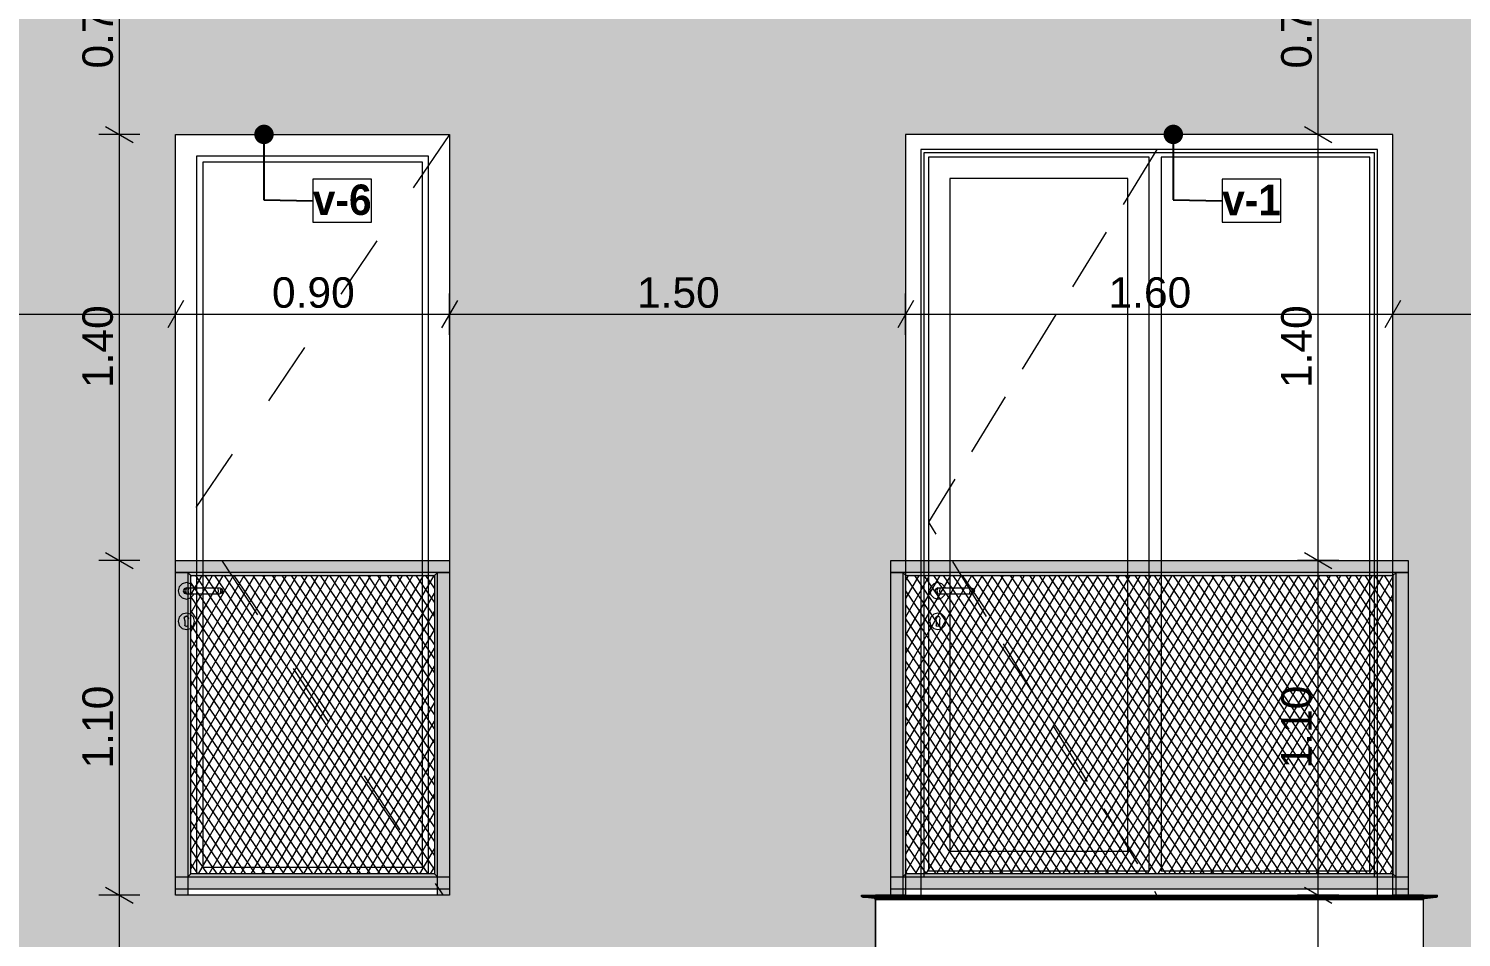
# Model space of a CAD drawing. Header units: millimetres. Extents: x 475206255 to 476720147, y 4620882299 to 4621447368.
# Drawn here: x 475455653 to 475460360, y 4621138806 to 4621141793 of the extents above; entities that cross this region are included whole.
import ezdxf

# ---------------------------------------------------------------- set-up
doc = ezdxf.new("R2010")
doc.units = ezdxf.units.MM
doc.header["$MEASUREMENT"] = 0
doc.set_wipeout_variables(frame=1)
doc.linetypes.add('Dashed', pattern=[423.333333, 211.666667, -211.666667])
doc.linetypes.add('Hidden Line', pattern=[317.5, 211.666667, -105.833333])
for name, color, linetype, lineweight in [('2D Drafting - General_Pen_No__7_Pen_No__7', 7, 'Continuous', 0), ('Dimensioning - General_Pen_No__142', 142, 'Continuous', 0), ('New_2D Drafting - General_Pen_No__30_Pen_No__9_Pen_No__9_Pen_No__253', 252, 'Continuous', 0), ('New_2D Drafting - General_Pen_No__30_Pen_No__9_Pen_No__9_Pen_No__255', 255, 'Continuous', 0), ('New_2D Drafting - General_Pen_No__30_Pen_No__9_Pen_No__9_Pen_No__7', 7, 'Continuous', 0), ('New_2D Drafting - General_Pen_No__4', 7, 'Continuous', 0), ('New_2D Drafting - General_Pen_No__7', 7, 'Continuous', 0), ('New_Annotation - Label_Pen_No__1', 1, 'Continuous', 0), ('New_Structural - Bearing_Pen_No__250', 7, 'Continuous', 0), ('Structural - Bearing_Pen_No__250', 7, 'Continuous', 0), ('zoma_Pen_No__142', 142, 'Continuous', 0)]:
    doc.layers.add(name, color=color, linetype=linetype, lineweight=lineweight)
doc.layers.add('Dimensioning - General', color=7, linetype='Continuous')
doc.layers.add('zoma', color=7, linetype='Continuous')
doc.styles.add('GENERATED_STYLE_2', font='arial.ttf')
doc.styles.add('GENERATED_STYLE_5', font='')
doc.styles.get('GENERATED_STYLE_5').set_extended_font_data('Avaza', bold=True)
doc.dimstyles.new('GENERATED_STYLE__1', dxfattribs={"dimtxt": 100, "dimasz": 68.640772, "dimexe": 0.18, "dimexo": 0.0625, "dimgap": 0, "dimtad": 1, "dimlfac": 0.001, "dimzin": 0, "dimdsep": 46, "dimtxsty": 'GENERATED_STYLE_2', "dimblk": 'ARROWHEAD_2', "dimblk1": 'ARROWHEAD_2', "dimblk2": 'ARROWHEAD_2', "dimcen": 0.09, "dimse1": 1, "dimse2": 1, "dimclrd": 142, "dimclre": 142, "dimclrt": 142, "dimadec": 0, "dimazin": 0, "dimtfac": 1, "dimtdec": 4, "dimtmove": 0, "dimatfit": 3, "dimfxl": 1, "dimtolj": 1, "dimtzin": 0, "dimarcsym": 0})
doc.dimstyles.new('GENERATED_STYLE__18', dxfattribs={"dimtxt": 100, "dimasz": 68.640772, "dimexe": 0.18, "dimexo": 0.0625, "dimgap": 0, "dimtad": 1, "dimtih": 1, "dimtoh": 1, "dimlfac": 0.001, "dimzin": 0, "dimdsep": 46, "dimtxsty": 'GENERATED_STYLE_2', "dimblk": 'ARROWHEAD_2', "dimblk1": 'ARROWHEAD_2', "dimblk2": 'ARROWHEAD_2', "dimcen": 0.09, "dimse1": 1, "dimse2": 1, "dimclrd": 142, "dimclre": 142, "dimclrt": 142, "dimadec": 0, "dimazin": 0, "dimtfac": 1, "dimtdec": 4, "dimtmove": 0, "dimatfit": 3, "dimfxl": 1, "dimtolj": 1, "dimtzin": 0, "dimarcsym": 0})
doc.dimstyles.new('GENERATED_STYLE__3', dxfattribs={"dimtxt": 200, "dimasz": 64.421331, "dimexe": 0.18, "dimexo": 3, "dimgap": 0, "dimtad": 1, "dimtih": 1, "dimtoh": 1, "dimlfac": 0.001, "dimzin": 0, "dimdsep": 46, "dimtxsty": 'GENERATED_STYLE_2', "dimblk": 'ARROWHEAD_2', "dimblk1": 'ARROWHEAD_2', "dimblk2": 'ARROWHEAD_2', "dimcen": 0.09, "dimclrd": 142, "dimclre": 142, "dimclrt": 142, "dimadec": 0, "dimazin": 0, "dimtfac": 1, "dimtdec": 4, "dimtmove": 0, "dimatfit": 3, "dimfxl": 1, "dimtolj": 1, "dimtzin": 0, "dimarcsym": 0})
doc.dimstyles.new('GENERATED_STYLE__33', dxfattribs={"dimtxt": 0.18, "dimasz": 127.68, "dimexe": 0.18, "dimexo": 0.0625, "dimgap": 0, "dimtad": 0, "dimtih": 1, "dimtoh": 1, "dimdec": 4, "dimzin": 0, "dimdsep": 46, "dimcen": 0.09, "dimadec": 0, "dimazin": 0, "dimtfac": 1, "dimtdec": 4, "dimtmove": 0, "dimatfit": 3, "dimldrblk": 'ARROWHEAD_11', "dimfxl": 1, "dimtolj": 1, "dimtzin": 0, "dimarcsym": 0})
pattern_1 = [(60, (475826095.757, 4621095193.19), (-25.980762, 15), []), (124.306619, (475826095.757, 4621095193.19), (23.8156986, 11.25), [])]

# ---------------------------------------------------------------- blocks, each defined once
blk = doc.blocks.new('*D1543', base_point=(475826095.8, 4621095193.2))
at = {"layer": 'zoma_Pen_No__142', "color": 142, "linetype": 'Continuous', "lineweight": 0, "transparency": 16777216}
for p, q in [((475454509, 4621128812.1), (475454460.1, 4621128727.4)), ((475454484.6, 4621128706.2), (475454484.6, 4621128833.3)), ((475461009, 4621128812.1), (475460960.1, 4621128727.4)), ((475460984.6, 4621128706.2), (475460984.6, 4621128833.3)), ((475454484.6, 4621128769.8), (475460984.6, 4621128769.8))]:
    blk.add_line(p, q, dxfattribs=at)
at = {"layer": 'zoma_Pen_No__142', "color": 142, "lineweight": 0, "transparency": 16777216, "char_height": 200, "attachment_point": 7, "style": 'GENERATED_STYLE_2'}
for s, insert in [('\\A1;{\\pql;\\fArial|b0|i0|c204|p0;\\W1.000000;6.50}', (475457467.7, 4621128809.8)), ('\\A1;{\\pql;\\fArial|b0|i0|c204|p0;\\W1.000000;0.40}', (475460426.2, 4621128809.8))]:
    blk.add_mtext(s, dxfattribs=dict(at, insert=insert))
blk = doc.blocks.new('ARROWHEAD_2')
at = {"color": 0, "linetype": 'Continuous', "lineweight": 0}
for p, q in [((0, 0), (-1, 0)), ((-0.378, -0.655), (0.378, 0.655))]:
    blk.add_line(p, q, dxfattribs=at)
blk = doc.blocks.new('ARROWHEAD_11')
at = {"color": 0, "linetype": 'Continuous', "lineweight": 0}
blk.add_line((0, 0), (-1, 0), dxfattribs=at)
at = {"color": 0, "linetype": 'Continuous', "lineweight": 0, "const_width": 0.25, "flags": 128}
blk.add_lwpolyline([(-0.125, 0, 1), (0.125, 0, 1)], format="xyb", close=True, dxfattribs=at)
blk = doc.blocks.new('*D1933', base_point=(475826095.8, 4621095193.2))
at = {"layer": 'Dimensioning - General_Pen_No__142', "color": 142, "linetype": 'Continuous', "lineweight": 0, "transparency": 16777216}
for p, q in [((475455906.2, 4621138971), (475455996.5, 4621138918.8)), ((475456019.1, 4621138944.9), (475455883.6, 4621138944.9)), ((475455951.4, 4621138244.9), (475455951.4, 4621138944.9)), ((475455906.2, 4621138271), (475455996.5, 4621138218.9)), ((475456019.1, 4621138244.9), (475455883.6, 4621138244.9))]:
    blk.add_line(p, q, dxfattribs=at)
at = {"layer": 'Dimensioning - General_Pen_No__142', "color": 142, "lineweight": 0, "transparency": 16777216, "insert": (475455931.4, 4621138461.5), "char_height": 100, "attachment_point": 7, "rotation": 90, "style": 'GENERATED_STYLE_2'}
blk.add_mtext('\\A1;{\\pql;\\fArial|b0|i0|c204|p0;\\W1.000000;0.70}', dxfattribs=at)
blk = doc.blocks.new('*D1934', base_point=(475826095.8, 4621095193.2))
at = {"layer": 'Dimensioning - General_Pen_No__142', "color": 142, "linetype": 'Continuous', "lineweight": 0, "transparency": 16777216}
for p, q in [((475456019.1, 4621140044.9), (475455883.6, 4621140044.9)), ((475455906.2, 4621140071), (475455996.5, 4621140018.8)), ((475455951.4, 4621138944.9), (475455951.4, 4621140044.9)), ((475455906.2, 4621138971), (475455996.5, 4621138918.8)), ((475456019.1, 4621138944.9), (475455883.6, 4621138944.9))]:
    blk.add_line(p, q, dxfattribs=at)
at = {"layer": 'Dimensioning - General_Pen_No__142', "color": 142, "lineweight": 0, "transparency": 16777216, "insert": (475455931.4, 4621139361.5), "char_height": 100, "attachment_point": 7, "rotation": 90, "style": 'GENERATED_STYLE_2'}
blk.add_mtext('\\A1;{\\pql;\\fArial|b0|i0|c204|p0;\\W1.000000;1.10}', dxfattribs=at)
blk = doc.blocks.new('*D1935', base_point=(475826095.8, 4621095193.2))
at = {"layer": 'Dimensioning - General_Pen_No__142', "color": 142, "linetype": 'Continuous', "lineweight": 0, "transparency": 16777216}
for p, q in [((475455906.2, 4621141471), (475455996.5, 4621141418.9)), ((475456019.1, 4621141444.9), (475455883.6, 4621141444.9)), ((475455951.4, 4621140044.9), (475455951.4, 4621141444.9)), ((475456019.1, 4621140044.9), (475455883.6, 4621140044.9)), ((475455906.2, 4621140071), (475455996.5, 4621140018.8))]:
    blk.add_line(p, q, dxfattribs=at)
at = {"layer": 'Dimensioning - General_Pen_No__142', "color": 142, "lineweight": 0, "transparency": 16777216, "insert": (475455931.4, 4621140611.5), "char_height": 100, "attachment_point": 7, "rotation": 90, "style": 'GENERATED_STYLE_2'}
blk.add_mtext('\\A1;{\\pql;\\fArial|b0|i0|c204|p0;\\W1.000000;1.40}', dxfattribs=at)
blk = doc.blocks.new('*D1936', base_point=(475826095.8, 4621095193.2))
at = {"layer": 'Dimensioning - General_Pen_No__142', "color": 142, "linetype": 'Continuous', "lineweight": 0, "transparency": 16777216}
for p, q in [((475455906.2, 4621142171), (475455996.5, 4621142118.8)), ((475456019.1, 4621142144.9), (475455883.6, 4621142144.9)), ((475455951.4, 4621141444.9), (475455951.4, 4621142144.9)), ((475455906.2, 4621141471), (475455996.5, 4621141418.9)), ((475456019.1, 4621141444.9), (475455883.6, 4621141444.9))]:
    blk.add_line(p, q, dxfattribs=at)
at = {"layer": 'Dimensioning - General_Pen_No__142', "color": 142, "lineweight": 0, "transparency": 16777216, "insert": (475455931.4, 4621141661.5), "char_height": 100, "attachment_point": 7, "rotation": 90, "style": 'GENERATED_STYLE_2'}
blk.add_mtext('\\A1;{\\pql;\\fArial|b0|i0|c204|p0;\\W1.000000;0.70}', dxfattribs=at)
blk = doc.blocks.new('*D1945', base_point=(475826095.8, 4621095193.2))
at = {"layer": 'Dimensioning - General_Pen_No__142', "color": 142, "linetype": 'Continuous', "lineweight": 0, "transparency": 16777216}
for p, q in [((475459844, 4621138971), (475459934.3, 4621138918.8)), ((475459956.9, 4621138944.9), (475459821.4, 4621138944.9)), ((475459889.2, 4621138244.9), (475459889.2, 4621138944.9)), ((475459844, 4621138271), (475459934.3, 4621138218.9)), ((475459956.9, 4621138244.9), (475459821.4, 4621138244.9))]:
    blk.add_line(p, q, dxfattribs=at)
at = {"layer": 'Dimensioning - General_Pen_No__142', "color": 142, "lineweight": 0, "transparency": 16777216, "insert": (475459869.2, 4621138461.5), "char_height": 100, "attachment_point": 7, "rotation": 90, "style": 'GENERATED_STYLE_2'}
blk.add_mtext('\\A1;{\\pql;\\fArial|b0|i0|c204|p0;\\W1.000000;0.70}', dxfattribs=at)
blk = doc.blocks.new('*D1946', base_point=(475826095.8, 4621095193.2))
at = {"layer": 'Dimensioning - General_Pen_No__142', "color": 142, "linetype": 'Continuous', "lineweight": 0, "transparency": 16777216}
for p, q in [((475459956.9, 4621140044.9), (475459821.4, 4621140044.9)), ((475459844, 4621140071), (475459934.3, 4621140018.8)), ((475459889.2, 4621138944.9), (475459889.2, 4621140044.9)), ((475459844, 4621138971), (475459934.3, 4621138918.8)), ((475459956.9, 4621138944.9), (475459821.4, 4621138944.9))]:
    blk.add_line(p, q, dxfattribs=at)
at = {"layer": 'Dimensioning - General_Pen_No__142', "color": 142, "lineweight": 0, "transparency": 16777216, "insert": (475459869.2, 4621139361.5), "char_height": 100, "attachment_point": 7, "rotation": 90, "style": 'GENERATED_STYLE_2'}
blk.add_mtext('\\A1;{\\pql;\\fArial|b0|i0|c204|p0;\\W1.000000;1.10}', dxfattribs=at)
blk = doc.blocks.new('*D1947', base_point=(475826095.8, 4621095193.2))
at = {"layer": 'Dimensioning - General_Pen_No__142', "color": 142, "linetype": 'Continuous', "lineweight": 0, "transparency": 16777216}
for p, q in [((475459844, 4621141471), (475459934.3, 4621141418.9)), ((475459956.9, 4621141444.9), (475459821.4, 4621141444.9)), ((475459889.2, 4621140044.9), (475459889.2, 4621141444.9)), ((475459956.9, 4621140044.9), (475459821.4, 4621140044.9)), ((475459844, 4621140071), (475459934.3, 4621140018.8))]:
    blk.add_line(p, q, dxfattribs=at)
at = {"layer": 'Dimensioning - General_Pen_No__142', "color": 142, "lineweight": 0, "transparency": 16777216, "insert": (475459869.2, 4621140611.5), "char_height": 100, "attachment_point": 7, "rotation": 90, "style": 'GENERATED_STYLE_2'}
blk.add_mtext('\\A1;{\\pql;\\fArial|b0|i0|c204|p0;\\W1.000000;1.40}', dxfattribs=at)
blk = doc.blocks.new('*D1948', base_point=(475826095.8, 4621095193.2))
at = {"layer": 'Dimensioning - General_Pen_No__142', "color": 142, "linetype": 'Continuous', "lineweight": 0, "transparency": 16777216}
for p, q in [((475459844, 4621142171), (475459934.3, 4621142118.8)), ((475459956.9, 4621142144.9), (475459821.4, 4621142144.9)), ((475459889.2, 4621141444.9), (475459889.2, 4621142144.9)), ((475459844, 4621141471), (475459934.3, 4621141418.9)), ((475459956.9, 4621141444.9), (475459821.4, 4621141444.9))]:
    blk.add_line(p, q, dxfattribs=at)
at = {"layer": 'Dimensioning - General_Pen_No__142', "color": 142, "lineweight": 0, "transparency": 16777216, "insert": (475459869.2, 4621141661.5), "char_height": 100, "attachment_point": 7, "rotation": 90, "style": 'GENERATED_STYLE_2'}
blk.add_mtext('\\A1;{\\pql;\\fArial|b0|i0|c204|p0;\\W1.000000;0.70}', dxfattribs=at)
blk = doc.blocks.new('*D2163', base_point=(475826095.8, 4621095193.2))
at = {"layer": 'Dimensioning - General_Pen_No__142', "color": 142, "linetype": 'Continuous', "lineweight": 0, "transparency": 16777216}
for p, q in [((475454040.6, 4621140899.1), (475453988.5, 4621140808.8)), ((475454014.6, 4621140786.2), (475454014.6, 4621140921.7)), ((475456162.3, 4621140899.1), (475456110.1, 4621140808.8)), ((475456136.2, 4621140786.2), (475456136.2, 4621140921.7)), ((475454014.6, 4621140854), (475456136.2, 4621140854))]:
    blk.add_line(p, q, dxfattribs=at)
at = {"layer": 'Dimensioning - General_Pen_No__142', "color": 142, "lineweight": 0, "transparency": 16777216, "insert": (475454941.9, 4621140874), "char_height": 100, "attachment_point": 7, "style": 'GENERATED_STYLE_2'}
blk.add_mtext('\\A1;{\\pql;\\fArial|b0|i0|c204|p0;\\W1.000000;2.12}', dxfattribs=at)
blk = doc.blocks.new('*D2164', base_point=(475826095.8, 4621095193.2))
at = {"layer": 'Dimensioning - General_Pen_No__142', "color": 142, "linetype": 'Continuous', "lineweight": 0, "transparency": 16777216}
for p, q in [((475456162.3, 4621140899.1), (475456110.1, 4621140808.8)), ((475456136.2, 4621140786.2), (475456136.2, 4621140921.7)), ((475457062.3, 4621140899.1), (475457010.1, 4621140808.8)), ((475457036.2, 4621140786.2), (475457036.2, 4621140921.7)), ((475456136.2, 4621140854), (475457036.2, 4621140854))]:
    blk.add_line(p, q, dxfattribs=at)
at = {"layer": 'Dimensioning - General_Pen_No__142', "color": 142, "lineweight": 0, "transparency": 16777216, "insert": (475456452.7, 4621140874), "char_height": 100, "attachment_point": 7, "style": 'GENERATED_STYLE_2'}
blk.add_mtext('\\A1;{\\pql;\\fArial|b0|i0|c204|p0;\\W1.000000;0.90}', dxfattribs=at)
blk = doc.blocks.new('*D2165', base_point=(475826095.8, 4621095193.2))
at = {"layer": 'Dimensioning - General_Pen_No__142', "color": 142, "linetype": 'Continuous', "lineweight": 0, "transparency": 16777216}
for p, q in [((475457062.3, 4621140899.1), (475457010.1, 4621140808.8)), ((475457036.2, 4621140786.2), (475457036.2, 4621140921.7)), ((475458560.3, 4621140899.1), (475458508.1, 4621140808.8)), ((475458534.2, 4621140786.2), (475458534.2, 4621140921.7)), ((475457036.2, 4621140854), (475458534.2, 4621140854))]:
    blk.add_line(p, q, dxfattribs=at)
at = {"layer": 'Dimensioning - General_Pen_No__142', "color": 142, "lineweight": 0, "transparency": 16777216, "insert": (475457651.7, 4621140874), "char_height": 100, "attachment_point": 7, "style": 'GENERATED_STYLE_2'}
blk.add_mtext('\\A1;{\\pql;\\fArial|b0|i0|c204|p0;\\W1.000000;1.50}', dxfattribs=at)
blk = doc.blocks.new('*D2166', base_point=(475826095.8, 4621095193.2))
at = {"layer": 'Dimensioning - General_Pen_No__142', "color": 142, "linetype": 'Continuous', "lineweight": 0, "transparency": 16777216}
for p, q in [((475458560.3, 4621140899.1), (475458508.1, 4621140808.8)), ((475458534.2, 4621140786.2), (475458534.2, 4621140921.7)), ((475460160.3, 4621140899.1), (475460108.1, 4621140808.8)), ((475460134.2, 4621140786.2), (475460134.2, 4621140921.7)), ((475458534.2, 4621140854), (475460134.2, 4621140854))]:
    blk.add_line(p, q, dxfattribs=at)
at = {"layer": 'Dimensioning - General_Pen_No__142', "color": 142, "lineweight": 0, "transparency": 16777216, "insert": (475459200.7, 4621140874), "char_height": 100, "attachment_point": 7, "style": 'GENERATED_STYLE_2'}
blk.add_mtext('\\A1;{\\pql;\\fArial|b0|i0|c204|p0;\\W1.000000;1.60}', dxfattribs=at)
blk = doc.blocks.new('*D2167', base_point=(475826095.8, 4621095193.2))
at = {"layer": 'Dimensioning - General_Pen_No__142', "color": 142, "linetype": 'Continuous', "lineweight": 0, "transparency": 16777216}
for p, q in [((475460160.3, 4621140899.1), (475460108.1, 4621140808.8)), ((475460134.2, 4621140786.2), (475460134.2, 4621140921.7)), ((475461010.5, 4621140899.1), (475460958.3, 4621140808.8)), ((475460984.4, 4621140786.2), (475460984.4, 4621140921.7)), ((475460134.2, 4621140854), (475460984.4, 4621140854))]:
    blk.add_line(p, q, dxfattribs=at)
at = {"layer": 'Dimensioning - General_Pen_No__142', "color": 142, "lineweight": 0, "transparency": 16777216, "insert": (475460425.8, 4621140874), "char_height": 100, "attachment_point": 7, "style": 'GENERATED_STYLE_2'}
blk.add_mtext('\\A1;{\\pql;\\fArial|b0|i0|c204|p0;\\W1.000000;0.85}', dxfattribs=at)

msp = doc.modelspace()

# ---------------------------------------------------------------- hatches: boundary and pattern name
at = {"layer": 'New_2D Drafting - General_Pen_No__30_Pen_No__9_Pen_No__9_Pen_No__253', "linetype": 'Continuous', "lineweight": 0}
h = msp.add_hatch(dxfattribs=at)
h.set_pattern_fill('BRICK___RUNNING_BOND', color=252, style=0, pattern_type=2)
h.set_pattern_definition([(0, (475826095.757, 4621095193.19), (0, 66.64), []), (90, (475826095.76, 4621095193.2), (-244.8, 0), [66.64, -66.64]), (90, (475826218.16, 4621095259.83), (-244.8, 0), [66.64, -66.64])])
h.paths.add_polyline_path([(475454014.547, 4621145744.467), (475460984.396, 4621145744.467), (475460984.396, 4621132444.873), (475454014.632, 4621132444.872), (475454014.632, 4621132544.872), (475454014.82, 4621135044.923)])
h.paths.add_polyline_path([(475454484.396, 4621135044.923), (475454484.396, 4621133644.896), (475457684.396, 4621133644.896), (475457684.396, 4621135044.923)], flags=0)
h.paths.add_polyline_path([(475456136.209, 4621142144.935), (475457036.209, 4621142144.935), (475457036.209, 4621144644.934), (475456136.209, 4621144644.934)], flags=0)
h.paths.add_polyline_path([(475456136.209, 4621141444.934), (475457036.209, 4621141444.934), (475457036.209, 4621138944.94), (475456136.209, 4621138944.94)], flags=0)
h.paths.add_polyline_path([(475456136.209, 4621135744.94), (475456136.209, 4621138244.934), (475457036.209, 4621138244.934), (475457036.209, 4621135744.94)], flags=0)
h.paths.add_polyline_path([(475458434.997, 4621142144.953), (475458434.997, 4621141864.929), (475460234.997, 4621141864.929), (475460234.997, 4621142144.929), (475460134.179, 4621142144.929), (475460134.179, 4621144644.928), (475458534.179, 4621144644.928), (475458534.179, 4621142144.953)], flags=0)
h.paths.add_polyline_path([(475458435.213, 4621138944.928), (475458435.213, 4621138664.928), (475460235.213, 4621138664.928), (475460235.213, 4621138944.928), (475460134.179, 4621138944.928), (475460134.179, 4621141444.928), (475458534.179, 4621141444.928), (475458534.179, 4621138944.928)], flags=0)
h.paths.add_polyline_path([(475460235.213, 4621135464.928), (475460235.213, 4621135744.929), (475460134.179, 4621135744.929), (475460134.179, 4621138244.928), (475458534.179, 4621138244.929), (475458534.179, 4621135744.929), (475458435.213, 4621135744.929), (475458435.213, 4621135464.928)], flags=0)
h.paths.add_polyline_path([(475458584.26, 4621133444.923), (475460184.261, 4621133444.923), (475460184.261, 4621135044.923), (475459133.966, 4621135044.923), (475458584.26, 4621135044.923)], flags=0)
at = {"layer": 'New_2D Drafting - General_Pen_No__30_Pen_No__9_Pen_No__9_Pen_No__255', "linetype": 'Continuous', "lineweight": 0}
for points in [[(475457036.209, 4621140044.916), (475457036.209, 4621140004.916), (475456136.209, 4621140004.916), (475456136.209, 4621140044.916)], [(475460185.213, 4621140044.924), (475460185.213, 4621140004.924), (475458485.213, 4621140004.924), (475458485.213, 4621140044.924)], [(475456176.215, 4621138944.915), (475456136.209, 4621138944.915), (475456136.209, 4621140004.916), (475456176.215, 4621140004.916)], [(475456176.215, 4621139004.915), (475456186.215, 4621139014.915), (475456186.215, 4621139994.916), (475456176.215, 4621140004.916)], [(475456986.202, 4621139994.916), (475456996.202, 4621140004.916), (475456176.215, 4621140004.916), (475456186.215, 4621139994.916)], [(475456986.202, 4621139014.915), (475456996.202, 4621139004.915), (475456996.202, 4621140004.916), (475456986.202, 4621139994.916)], [(475457036.209, 4621138944.915), (475456996.202, 4621138944.915), (475456996.202, 4621140004.916), (475457036.209, 4621140004.916)], [(475458525.219, 4621138944.922), (475458485.213, 4621138944.922), (475458485.213, 4621140004.924), (475458525.219, 4621140004.924)], [(475458525.219, 4621139004.922), (475458535.219, 4621139014.922), (475458535.219, 4621139994.924), (475458525.219, 4621140004.924)], [(475460135.206, 4621139994.924), (475460145.206, 4621140004.924), (475458525.219, 4621140004.924), (475458535.219, 4621139994.924)], [(475460135.206, 4621139014.922), (475460145.206, 4621139004.922), (475460145.206, 4621140004.924), (475460135.206, 4621139994.924)], [(475460185.213, 4621138944.922), (475460145.206, 4621138944.922), (475460145.206, 4621140004.924), (475460185.213, 4621140004.924)], [(475457036.209, 4621139004.915), (475457036.209, 4621138964.915), (475456136.209, 4621138964.915), (475456136.209, 4621139004.915)], [(475456996.202, 4621139004.915), (475456986.202, 4621139014.915), (475456186.215, 4621139014.915), (475456176.215, 4621139004.915)], [(475460185.213, 4621139004.922), (475460185.213, 4621138964.922), (475458485.213, 4621138964.922), (475458485.213, 4621139004.922)], [(475460145.206, 4621139004.922), (475460135.206, 4621139014.922), (475458535.219, 4621139014.922), (475458525.219, 4621139004.922)]]:
    msp.add_hatch(color=255, dxfattribs=at).paths.add_polyline_path(points)
at = {"layer": 'New_2D Drafting - General_Pen_No__7', "linetype": 'Continuous', "lineweight": 0}
h = msp.add_hatch(dxfattribs=at)
h.set_pattern_fill('BATT_INSULATION', style=0, pattern_type=2)
h.set_pattern_definition(pattern_1)
h.paths.add_polyline_path([(475456186.215, 4621139994.916), (475456986.202, 4621139994.916), (475456986.202, 4621139014.915), (475456186.215, 4621139014.915)])
h = msp.add_hatch(dxfattribs=at)
h.set_pattern_fill('BATT_INSULATION', style=0, pattern_type=2)
h.set_pattern_definition(pattern_1)
h.paths.add_polyline_path([(475458535.219, 4621139994.924), (475460135.206, 4621139994.924), (475460135.206, 4621139014.922), (475458535.219, 4621139014.922)])

# ---------------------------------------------------------------- linework, layer by layer
at = {"layer": '2D Drafting - General_Pen_No__7_Pen_No__7', "color": 7, "linetype": 'Continuous', "lineweight": 0, "flags": 128}
for points in [[(475456136.209, 4621141444.934), (475457036.209, 4621141444.934), (475457036.209, 4621138944.935), (475456136.209, 4621138944.94)], [(475456206.209, 4621141374.881), (475456966.209, 4621141374.881), (475456966.209, 4621139014.937), (475456206.21, 4621139014.937)], [(475460084.179, 4621141394.933), (475458584.179, 4621141394.928), (475458584.187, 4621138944.929), (475460084.187, 4621138944.935)], [(475460074.179, 4621141384.933), (475458594.179, 4621141384.928), (475458594.187, 4621139004.93), (475460074.187, 4621139004.935)], [(475459334.183, 4621141369.93), (475458609.179, 4621141369.928), (475458609.187, 4621139024.93), (475459334.187, 4621139024.933)], [(475460059.179, 4621141369.933), (475459374.179, 4621141369.93), (475459374.187, 4621139024.933), (475460059.187, 4621139024.935)], [(475456226.209, 4621141354.858), (475456946.209, 4621141354.858), (475456946.209, 4621139035.748), (475456226.209, 4621139035.748)], [(475459264.179, 4621141299.93), (475458679.179, 4621141299.928), (475458679.187, 4621139089.93), (475459264.187, 4621139089.932)]]:
    msp.add_lwpolyline(points, close=True, dxfattribs=at)
at = {"layer": '2D Drafting - General_Pen_No__7_Pen_No__7', "color": 7, "linetype": 'Dashed', "lineweight": 0, "flags": 128}
msp.add_lwpolyline([(475457035.46, 4621141444.934), (475456187.312, 4621140196), (475457014.087, 4621138945.742)], dxfattribs=at)
at = {"layer": '2D Drafting - General_Pen_No__7_Pen_No__7', "color": 7, "linetype": 'Continuous', "lineweight": 0, "flags": 128}
for points in [[(475458538.304, 4621138944.929), (475460134.187, 4621138944.934), (475460134.179, 4621141444.934), (475458534.179, 4621141444.928)], [(475458534.179, 4621141444.928), (475458534.187, 4621138944.929), (475458538.304, 4621138944.929)]]:
    msp.add_lwpolyline(points, dxfattribs=at)
at = {"layer": '2D Drafting - General_Pen_No__7_Pen_No__7', "color": 7, "linetype": 'Hidden Line', "lineweight": 0, "flags": 128}
msp.add_lwpolyline([(475459359.179, 4621141394.93), (475458609.183, 4621140170.805), (475459358.41, 4621138946.216)], dxfattribs=at)
at = {"layer": 'New_2D Drafting - General_Pen_No__30_Pen_No__9_Pen_No__9_Pen_No__7', "color": 7, "linetype": 'Continuous', "lineweight": 0, "flags": 128}
for points in [[(475456136.209, 4621141444.934), (475457036.209, 4621141444.934), (475457036.209, 4621138944.94), (475456136.209, 4621138944.94)], [(475458435.213, 4621138944.928), (475458435.213, 4621138664.928), (475460235.213, 4621138664.928), (475460235.213, 4621138944.928), (475460134.179, 4621138944.928), (475460134.179, 4621141444.928), (475458534.179, 4621141444.928), (475458534.179, 4621138944.928)], [(475457036.209, 4621140044.916), (475457036.209, 4621140004.916), (475456136.209, 4621140004.916), (475456136.209, 4621140044.916)], [(475460185.213, 4621140044.924), (475460185.213, 4621140004.924), (475458485.213, 4621140004.924), (475458485.213, 4621140044.924)], [(475456176.215, 4621138944.915), (475456136.209, 4621138944.915), (475456136.209, 4621140004.916), (475456176.215, 4621140004.916)], [(475456176.215, 4621139004.915), (475456186.215, 4621139014.915), (475456186.215, 4621139994.916), (475456176.215, 4621140004.916)], [(475456986.202, 4621139994.916), (475456996.202, 4621140004.916), (475456176.215, 4621140004.916), (475456186.215, 4621139994.916)], [(475456986.202, 4621139014.915), (475456996.202, 4621139004.915), (475456996.202, 4621140004.916), (475456986.202, 4621139994.916)], [(475457036.209, 4621138944.915), (475456996.202, 4621138944.915), (475456996.202, 4621140004.916), (475457036.209, 4621140004.916)], [(475458525.219, 4621138944.922), (475458485.213, 4621138944.922), (475458485.213, 4621140004.924), (475458525.219, 4621140004.924)], [(475458525.219, 4621139004.922), (475458535.219, 4621139014.922), (475458535.219, 4621139994.924), (475458525.219, 4621140004.924)], [(475460135.206, 4621139994.924), (475460145.206, 4621140004.924), (475458525.219, 4621140004.924), (475458535.219, 4621139994.924)], [(475460135.206, 4621139014.922), (475460145.206, 4621139004.922), (475460145.206, 4621140004.924), (475460135.206, 4621139994.924)], [(475460185.213, 4621138944.922), (475460145.206, 4621138944.922), (475460145.206, 4621140004.924), (475460185.213, 4621140004.924)], [(475457036.209, 4621139004.915), (475457036.209, 4621138964.915), (475456136.209, 4621138964.915), (475456136.209, 4621139004.915)], [(475456996.202, 4621139004.915), (475456986.202, 4621139014.915), (475456186.215, 4621139014.915), (475456176.215, 4621139004.915)], [(475460185.213, 4621139004.922), (475460185.213, 4621138964.922), (475458485.213, 4621138964.922), (475458485.213, 4621139004.922)], [(475460145.206, 4621139004.922), (475460135.206, 4621139014.922), (475458535.219, 4621139014.922), (475458525.219, 4621139004.922)]]:
    msp.add_lwpolyline(points, close=True, dxfattribs=at)
at = {"layer": 'New_2D Drafting - General_Pen_No__4', "color": 7, "linetype": 'Continuous', "lineweight": 0, "flags": 128}
for points in [[(475456186.215, 4621139994.916), (475456986.202, 4621139994.916), (475456986.202, 4621139014.915), (475456186.215, 4621139014.915)], [(475458535.219, 4621139994.924), (475460135.206, 4621139994.924), (475460135.206, 4621139014.922), (475458535.219, 4621139014.922)]]:
    msp.add_lwpolyline(points, close=True, dxfattribs=at)
at = {"layer": 'New_Structural - Bearing_Pen_No__250', "color": 7, "linetype": 'Continuous', "lineweight": 0}
for p, q in [((475456148.075, 4621139958.427), (475456144.458, 4621139944.927)), ((475456157.958, 4621139968.31), (475456148.075, 4621139958.427)), ((475456171.458, 4621139971.927), (475456157.958, 4621139968.31)), ((475456164.387, 4621139951.998), (475456161.458, 4621139944.927)), ((475456165.939, 4621139951.998), (475456163.18, 4621139944.927)), ((475456171.458, 4621139954.927), (475456164.387, 4621139951.998)), ((475456170.753, 4621139951.998), (475456168.642, 4621139944.927)), ((475456184.958, 4621139968.31), (475456171.458, 4621139971.927)), ((475456171.458, 4621139954.927), (475456172.6, 4621139954.927)), ((475456172.6, 4621139954.927), (475456175.851, 4621139954.927)), ((475456175.851, 4621139954.927), (475456180.718, 4621139954.927)), ((475456177.959, 4621139951.998), (475456176.816, 4621139944.927)), ((475456180.718, 4621139954.927), (475456186.458, 4621139954.927)), ((475456194.841, 4621139958.427), (475456184.958, 4621139968.31)), ((475456186.458, 4621139954.927), (475456266.458, 4621139954.928)), ((475456195.778, 4621139954.927), (475456194.841, 4621139958.427)), ((475456266.458, 4621139954.928), (475456272.198, 4621139954.928)), ((475456272.198, 4621139954.928), (475456277.065, 4621139954.928)), ((475456274.957, 4621139951.999), (475456276.1, 4621139944.928)), ((475456277.065, 4621139954.928), (475456280.316, 4621139954.928)), ((475456280.316, 4621139954.928), (475456281.458, 4621139954.928)), ((475456281.458, 4621139954.928), (475456288.529, 4621139951.999)), ((475456282.163, 4621139951.999), (475456284.274, 4621139944.928)), ((475456286.977, 4621139951.999), (475456289.736, 4621139944.928)), ((475456288.529, 4621139951.999), (475456291.458, 4621139944.928)), ((475458616.691, 4621139958.429), (475458613.074, 4621139944.929)), ((475458626.574, 4621139968.312), (475458616.691, 4621139958.429)), ((475458640.074, 4621139971.929), (475458626.574, 4621139968.312)), ((475458633.003, 4621139952), (475458630.074, 4621139944.929)), ((475458634.555, 4621139952), (475458631.796, 4621139944.929)), ((475458640.074, 4621139954.929), (475458633.003, 4621139952)), ((475458639.369, 4621139952), (475458637.258, 4621139944.929)), ((475458653.574, 4621139968.312), (475458640.074, 4621139971.929)), ((475458640.074, 4621139954.929), (475458641.216, 4621139954.929)), ((475458641.216, 4621139954.929), (475458644.467, 4621139954.929)), ((475458644.467, 4621139954.929), (475458649.334, 4621139954.929)), ((475458646.575, 4621139952), (475458645.432, 4621139944.929)), ((475458649.334, 4621139954.929), (475458655.074, 4621139954.929)), ((475458663.457, 4621139958.429), (475458653.574, 4621139968.312)), ((475458655.074, 4621139954.929), (475458735.074, 4621139954.929)), ((475458664.395, 4621139954.929), (475458663.457, 4621139958.429)), ((475458735.074, 4621139954.929), (475458740.814, 4621139954.929)), ((475458740.814, 4621139954.929), (475458745.681, 4621139954.929)), ((475458743.573, 4621139952), (475458744.716, 4621139944.929)), ((475458745.681, 4621139954.929), (475458748.932, 4621139954.929)), ((475458748.932, 4621139954.929), (475458750.074, 4621139954.929)), ((475458750.074, 4621139954.929), (475458757.145, 4621139952)), ((475458750.779, 4621139952), (475458752.89, 4621139944.929)), ((475458755.593, 4621139952), (475458758.352, 4621139944.929)), ((475458757.145, 4621139952), (475458760.074, 4621139944.929)), ((475456144.458, 4621139944.927), (475456148.075, 4621139931.427)), ((475456148.075, 4621139931.427), (475456157.958, 4621139921.545)), ((475456157.958, 4621139921.545), (475456171.458, 4621139917.927)), ((475456161.458, 4621139944.927), (475456164.387, 4621139937.856)), ((475456163.18, 4621139944.927), (475456165.939, 4621139937.856)), ((475456164.387, 4621139937.856), (475456171.458, 4621139934.927)), ((475456168.642, 4621139944.927), (475456170.753, 4621139937.856)), ((475456171.458, 4621139934.927), (475456172.6, 4621139934.927)), ((475456171.458, 4621139917.927), (475456184.958, 4621139921.545)), ((475456172.6, 4621139934.927), (475456175.851, 4621139934.927)), ((475456175.851, 4621139934.927), (475456180.718, 4621139934.927)), ((475456176.816, 4621139944.927), (475456177.959, 4621139937.856)), ((475456180.718, 4621139934.927), (475456186.458, 4621139934.927)), ((475456184.958, 4621139921.545), (475456194.841, 4621139931.427)), ((475456186.458, 4621139934.927), (475456266.458, 4621139934.928)), ((475456194.841, 4621139931.427), (475456195.779, 4621139934.927)), ((475456266.458, 4621139934.928), (475456272.198, 4621139934.928)), ((475456272.198, 4621139934.928), (475456277.065, 4621139934.928)), ((475456276.1, 4621139944.928), (475456274.957, 4621139937.857)), ((475456277.065, 4621139934.928), (475456280.316, 4621139934.928)), ((475456280.316, 4621139934.928), (475456281.458, 4621139934.928)), ((475456288.529, 4621139937.857), (475456281.458, 4621139934.928)), ((475456284.274, 4621139944.928), (475456282.163, 4621139937.857)), ((475456289.736, 4621139944.928), (475456286.977, 4621139937.857)), ((475456291.458, 4621139944.928), (475456288.529, 4621139937.857)), ((475458613.074, 4621139944.929), (475458616.691, 4621139931.429)), ((475458616.691, 4621139931.429), (475458626.574, 4621139921.546)), ((475458626.574, 4621139921.546), (475458640.074, 4621139917.929)), ((475458630.074, 4621139944.929), (475458633.003, 4621139937.858)), ((475458631.796, 4621139944.929), (475458634.555, 4621139937.858)), ((475458633.003, 4621139937.858), (475458640.074, 4621139934.929)), ((475458637.258, 4621139944.929), (475458639.369, 4621139937.858)), ((475458640.074, 4621139934.929), (475458641.216, 4621139934.929)), ((475458640.074, 4621139917.929), (475458653.574, 4621139921.546)), ((475458641.216, 4621139934.929), (475458644.467, 4621139934.929)), ((475458644.467, 4621139934.929), (475458649.334, 4621139934.929)), ((475458645.432, 4621139944.929), (475458646.575, 4621139937.858)), ((475458649.334, 4621139934.929), (475458655.074, 4621139934.929)), ((475458653.574, 4621139921.546), (475458663.457, 4621139931.429)), ((475458655.074, 4621139934.929), (475458735.074, 4621139934.929)), ((475458663.457, 4621139931.429), (475458664.395, 4621139934.929)), ((475458735.074, 4621139934.929), (475458740.814, 4621139934.929)), ((475458740.814, 4621139934.929), (475458745.681, 4621139934.929)), ((475458744.716, 4621139944.929), (475458743.573, 4621139937.858)), ((475458745.681, 4621139934.929), (475458748.932, 4621139934.929)), ((475458748.932, 4621139934.929), (475458750.074, 4621139934.929)), ((475458757.145, 4621139937.858), (475458750.074, 4621139934.929)), ((475458752.89, 4621139944.929), (475458750.779, 4621139937.858)), ((475458758.352, 4621139944.929), (475458755.593, 4621139937.858)), ((475458760.074, 4621139944.929), (475458757.145, 4621139937.858)), ((475456148.076, 4621139858.427), (475456144.458, 4621139844.927)), ((475456157.958, 4621139868.31), (475456148.076, 4621139858.427)), ((475456171.458, 4621139871.927), (475456157.958, 4621139868.31)), ((475456164.738, 4621139856.567), (475456163.99, 4621139854.62)), ((475456166.458, 4621139849.327), (475456163.99, 4621139854.62)), ((475456164.738, 4621139856.567), (475456166.083, 4621139860.071)), ((475456166.083, 4621139860.071), (475456171.458, 4621139862.353)), ((475456184.958, 4621139868.31), (475456171.458, 4621139871.927)), ((475456171.458, 4621139862.353), (475456176.833, 4621139860.071)), ((475456178.926, 4621139854.62), (475456176.458, 4621139849.327)), ((475456178.179, 4621139856.567), (475456176.833, 4621139860.071)), ((475456178.179, 4621139856.567), (475456178.926, 4621139854.62)), ((475456194.841, 4621139858.427), (475456184.958, 4621139868.31)), ((475456198.458, 4621139844.927), (475456194.841, 4621139858.427)), ((475458616.692, 4621139858.429), (475458613.074, 4621139844.929)), ((475458626.574, 4621139868.312), (475458616.692, 4621139858.429)), ((475458640.074, 4621139871.929), (475458626.574, 4621139868.312)), ((475458633.354, 4621139856.569), (475458632.607, 4621139854.621)), ((475458635.074, 4621139849.329), (475458632.607, 4621139854.621)), ((475458633.354, 4621139856.569), (475458634.699, 4621139860.073)), ((475458634.699, 4621139860.073), (475458640.074, 4621139862.354)), ((475458653.574, 4621139868.312), (475458640.074, 4621139871.929)), ((475458640.074, 4621139862.354), (475458645.45, 4621139860.073)), ((475458647.542, 4621139854.621), (475458645.074, 4621139849.329)), ((475458646.795, 4621139856.569), (475458645.45, 4621139860.073)), ((475458646.795, 4621139856.569), (475458647.542, 4621139854.621)), ((475458663.457, 4621139858.429), (475458653.574, 4621139868.312)), ((475458667.074, 4621139844.929), (475458663.457, 4621139858.429)), ((475456144.458, 4621139844.927), (475456148.076, 4621139831.427)), ((475456148.076, 4621139831.427), (475456157.958, 4621139821.545)), ((475456157.958, 4621139821.545), (475456171.458, 4621139817.927)), ((475456166.458, 4621139847.814), (475456166.458, 4621139849.327)), ((475456166.458, 4621139847.814), (475456166.458, 4621139844.927)), ((475456166.458, 4621139844.927), (475456166.458, 4621139842.041)), ((475456166.458, 4621139842.041), (475456166.458, 4621139836.267)), ((475456166.458, 4621139836.267), (475456166.458, 4621139832.427)), ((475456167.923, 4621139828.892), (475456166.458, 4621139832.427)), ((475456171.458, 4621139827.427), (475456167.923, 4621139828.892)), ((475456174.994, 4621139828.892), (475456171.458, 4621139827.427)), ((475456171.458, 4621139817.927), (475456184.958, 4621139821.545)), ((475456176.458, 4621139832.427), (475456174.994, 4621139828.892)), ((475456176.458, 4621139849.327), (475456176.458, 4621139847.814)), ((475456176.458, 4621139847.814), (475456176.458, 4621139844.927)), ((475456176.458, 4621139844.927), (475456176.458, 4621139842.041)), ((475456176.458, 4621139842.041), (475456176.458, 4621139836.267)), ((475456176.458, 4621139836.267), (475456176.458, 4621139832.427)), ((475456184.958, 4621139821.545), (475456194.841, 4621139831.427)), ((475456194.841, 4621139831.427), (475456198.458, 4621139844.927)), ((475458613.074, 4621139844.929), (475458616.692, 4621139831.429)), ((475458616.692, 4621139831.429), (475458626.574, 4621139821.546)), ((475458626.574, 4621139821.546), (475458640.074, 4621139817.929)), ((475458635.074, 4621139847.816), (475458635.074, 4621139849.329)), ((475458635.074, 4621139847.816), (475458635.074, 4621139844.929)), ((475458635.074, 4621139844.929), (475458635.074, 4621139842.042)), ((475458635.074, 4621139842.042), (475458635.074, 4621139836.269)), ((475458635.074, 4621139836.269), (475458635.074, 4621139832.429)), ((475458636.539, 4621139828.893), (475458635.074, 4621139832.429)), ((475458640.074, 4621139827.429), (475458636.539, 4621139828.893)), ((475458643.61, 4621139828.893), (475458640.074, 4621139827.429)), ((475458640.074, 4621139817.929), (475458653.574, 4621139821.546)), ((475458645.074, 4621139832.429), (475458643.61, 4621139828.893)), ((475458645.074, 4621139849.329), (475458645.074, 4621139847.816)), ((475458645.074, 4621139847.816), (475458645.074, 4621139844.929)), ((475458645.074, 4621139844.929), (475458645.074, 4621139842.042)), ((475458645.074, 4621139842.042), (475458645.074, 4621139836.269)), ((475458645.074, 4621139836.269), (475458645.074, 4621139832.429)), ((475458653.574, 4621139821.546), (475458663.457, 4621139831.429)), ((475458663.457, 4621139831.429), (475458667.074, 4621139844.929))]:
    msp.add_line(p, q, dxfattribs=at)
at = {"layer": 'Structural - Bearing_Pen_No__250', "color": 7, "linetype": 'Continuous', "lineweight": 0}
for p, q in [((475458388.887, 4621138942.427), (475458388.887, 4621138944.922)), ((475458388.887, 4621138944.922), (475460281.539, 4621138944.922)), ((475458389.286, 4621138940.897), (475458388.887, 4621138942.427)), ((475458388.887, 4621138942.427), (475460281.539, 4621138942.427)), ((475458390.424, 4621138939.599), (475458389.286, 4621138940.897)), ((475458392.127, 4621138938.732), (475458390.424, 4621138939.599)), ((475458393.349, 4621138938.472), (475458392.127, 4621138938.732)), ((475458430.75, 4621138934.482), (475458393.349, 4621138938.472)), ((475458393.349, 4621138938.472), (475460277.076, 4621138938.472)), ((475458431.972, 4621138934.223), (475458430.75, 4621138934.482)), ((475458430.75, 4621138934.482), (475460239.675, 4621138934.482)), ((475458433.675, 4621138933.356), (475458431.972, 4621138934.223)), ((475458434.813, 4621138932.058), (475458433.675, 4621138933.356)), ((475458435.213, 4621138930.527), (475458434.813, 4621138932.058)), ((475458435.213, 4621138930.527), (475460235.213, 4621138930.527)), ((475458435.213, 4621138679.317), (475458435.213, 4621138930.527)), ((475460235.213, 4621138930.527), (475460235.612, 4621138932.058)), ((475460235.213, 4621138679.317), (475460235.213, 4621138930.527)), ((475460235.612, 4621138932.058), (475460236.75, 4621138933.356)), ((475460236.75, 4621138933.356), (475460238.453, 4621138934.223)), ((475460238.453, 4621138934.223), (475460239.675, 4621138934.482)), ((475460239.675, 4621138934.482), (475460277.076, 4621138938.472)), ((475460277.076, 4621138938.472), (475460278.298, 4621138938.732)), ((475460278.298, 4621138938.732), (475460280.001, 4621138939.599)), ((475460280.001, 4621138939.599), (475460281.139, 4621138940.897)), ((475460281.139, 4621138940.897), (475460281.539, 4621138942.427)), ((475460281.539, 4621138942.427), (475460281.539, 4621138944.922))]:
    msp.add_line(p, q, dxfattribs=at)

# ---------------------------------------------------------------- dimensions: what is measured, and where the dimension line sits
at = {"layer": 'Dimensioning - General', "color": 142, "linetype": 'Continuous', "lineweight": 0}
for base, p1, p2, picture, middle in [((475455951.381, 4621142144.915), (475457036.209, 4621141444.934), (475457036.209, 4621142144.915), '*D1936', (475455881.381, 4621141790.922)), ((475459889.16, 4621142144.915), (475457036.209, 4621141444.934), (475457036.209, 4621142144.915), '*D1948', (475459819.16, 4621141790.922)), ((475455951.381, 4621140044.916), (475457036.209, 4621138944.915), (475457036.209, 4621140044.916), '*D1934', (475455881.381, 4621139490.913)), ((475459889.16, 4621140044.916), (475457036.209, 4621138944.915), (475457036.209, 4621140044.916), '*D1946', (475459819.16, 4621139490.913)), ((475455951.381, 4621138944.915), (475457036.209, 4621138244.934), (475457036.209, 4621138944.915), '*D1933', (475455881.381, 4621138590.922)), ((475459889.16, 4621138944.915), (475457036.209, 4621138244.934), (475457036.209, 4621138944.915), '*D1945', (475459819.16, 4621138590.922))]:
    dim = msp.add_linear_dim(base=base, p1=p1, p2=p2, angle=90, dimstyle='GENERATED_STYLE__1', dxfattribs=at)
    dim.commit()
    dim.dimension.update_dxf_attribs({"geometry": picture, "text_midpoint": middle, "dimtype": 160, "text_rotation": 90})
for base, p1, p2, picture, middle in [((475456136.209, 4621140853.963), (475454014.559, 4621141961.62), (475456136.209, 4621141328.052), '*D2163', (475455071.382, 4621140923.963)), ((475460984.396, 4621140853.963), (475460134.179, 4621141328.052), (475460984.396, 4621141497.525), '*D2167', (475460555.285, 4621140923.963)), ((475458534.179, 4621140853.963), (475457036.209, 4621141328.052), (475458534.179, 4621141328.047), '*D2165', (475457781.192, 4621140923.963))]:
    dim = msp.add_linear_dim(base=base, p1=p1, p2=p2, dimstyle='GENERATED_STYLE__18', dxfattribs=at)
    dim.commit()
    dim.dimension.update_dxf_attribs({"geometry": picture, "text_midpoint": middle, "dimtype": 160})
at = {"layer": 'zoma', "color": 142, "linetype": 'Continuous', "lineweight": 0}
dim = msp.add_linear_dim(base=(475460984.571, 4621128769.757), p1=(475454484.571, 4621195872.357), p2=(475460984.571, 4621195872.357), dimstyle='GENERATED_STYLE__3', dxfattribs=at)
dim.commit()
dim.dimension.update_dxf_attribs({"geometry": '*D1543', "text_midpoint": (475457726.567, 4621128909.757), "dimtype": 160})

# ---------------------------------------------------------------- next in the draw order: wipeouts: each hides what was drawn before it
at = {"color": 1, "linetype": 'Continuous', "lineweight": 0, "ltscale": 23227680225.04585}
msp.add_wipeout([(475456586.773, 4621141156.154), (475456779.714, 4621141156.154), (475456779.714, 4621141297.33), (475456586.773, 4621141297.33)], dxfattribs=at).dxf.layer = 'New_Annotation - Label_Pen_No__1'
at = {"color": 1, "linetype": 'Continuous', "lineweight": 0, "ltscale": 23227681753.63491}
msp.add_wipeout([(475459573.86, 4621141156.151), (475459766.802, 4621141156.151), (475459766.802, 4621141297.328), (475459573.86, 4621141297.328)], dxfattribs=at).dxf.layer = 'New_Annotation - Label_Pen_No__1'

# ---------------------------------------------------------------- next in the draw order: linework, layer by layer
at = {"layer": 'New_Annotation - Label_Pen_No__1', "color": 1, "linetype": 'Continuous', "lineweight": 0, "flags": 128}
for points in [[(475456586.773, 4621141156.154), (475456779.714, 4621141156.154), (475456779.714, 4621141297.33), (475456586.773, 4621141297.33), (475456586.773, 4621141156.154)], [(475459573.86, 4621141156.151), (475459766.802, 4621141156.151), (475459766.802, 4621141297.328), (475459573.86, 4621141297.328), (475459573.86, 4621141156.151)]]:
    msp.add_lwpolyline(points, close=True, dxfattribs=at)

# ---------------------------------------------------------------- next in the draw order: texts
at = {"layer": 'New_Annotation - Label_Pen_No__1', "color": 1, "linetype": 'Continuous', "lineweight": 0, "char_height": 100, "attachment_point": 4, "style": 'GENERATED_STYLE_5'}
for s, insert in [('\\A1;{\\pql;\\fAvaza|b1|i0|c0|p0;\\W1.000000;v-\\fAvaza|b1|i0|c0|p0;\\W1.000000;6}', (475456586.773, 4621141229.557)), ('\\A1;{\\pql;\\fAvaza|b1|i0|c0|p0;\\W1.000000;v\\fAvaza|b1|i0|c0|p0;\\W1.000000;-\\fAvaza|b1|i0|c0|p0;\\W1.000000;1}', (475459573.86, 4621141229.554))]:
    msp.add_mtext(s, dxfattribs=dict(at, insert=insert))

# ---------------------------------------------------------------- next in the draw order: dimensions: what is measured, and where the dimension line sits
at = {"layer": 'Dimensioning - General', "color": 142, "linetype": 'Continuous', "lineweight": 0}
for base, picture, middle in [((475455951.381, 4621141444.934), '*D1935', (475455881.381, 4621140740.923)), ((475459889.16, 4621141444.934), '*D1947', (475459819.16, 4621140740.923))]:
    dim = msp.add_linear_dim(base=base, p1=(475457036.209, 4621140044.916), p2=(475457036.209, 4621141444.934), angle=90, dimstyle='GENERATED_STYLE__1', dxfattribs=at)
    dim.commit()
    dim.dimension.update_dxf_attribs({"geometry": picture, "text_midpoint": middle, "dimtype": 160, "text_rotation": 90})
for base, p1, p2, picture, middle in [((475457036.209, 4621140853.963), (475456136.209, 4621141328.052), (475457036.209, 4621141328.052), '*D2164', (475456582.207, 4621140923.963)), ((475460134.179, 4621140853.963), (475458534.179, 4621141328.047), (475460134.179, 4621141328.052), '*D2166', (475459330.177, 4621140923.963))]:
    dim = msp.add_linear_dim(base=base, p1=p1, p2=p2, dimstyle='GENERATED_STYLE__18', dxfattribs=at)
    dim.commit()
    dim.dimension.update_dxf_attribs({"geometry": picture, "text_midpoint": middle, "dimtype": 160})

# ---------------------------------------------------------------- next in the draw order: leaders
at = {"layer": 'New_Annotation - Label_Pen_No__1', "color": 1, "linetype": 'Continuous', "lineweight": 0, "annotation_type": 0, "has_hookline": 1, "hookline_direction": 0}
for points, text_width in [([(475456426.489, 4621141444.934), (475456426.489, 4621141229.557), (475456586.773, 4621141226.742)], 203.012), ([(475459413.576, 4621141444.932), (475459413.576, 4621141229.554), (475459573.86, 4621141226.739)], 172.973)]:
    msp.add_leader(points, dimstyle='GENERATED_STYLE__33', dxfattribs=dict(at, text_width=text_width))

doc.saveas('drawing.dxf')
